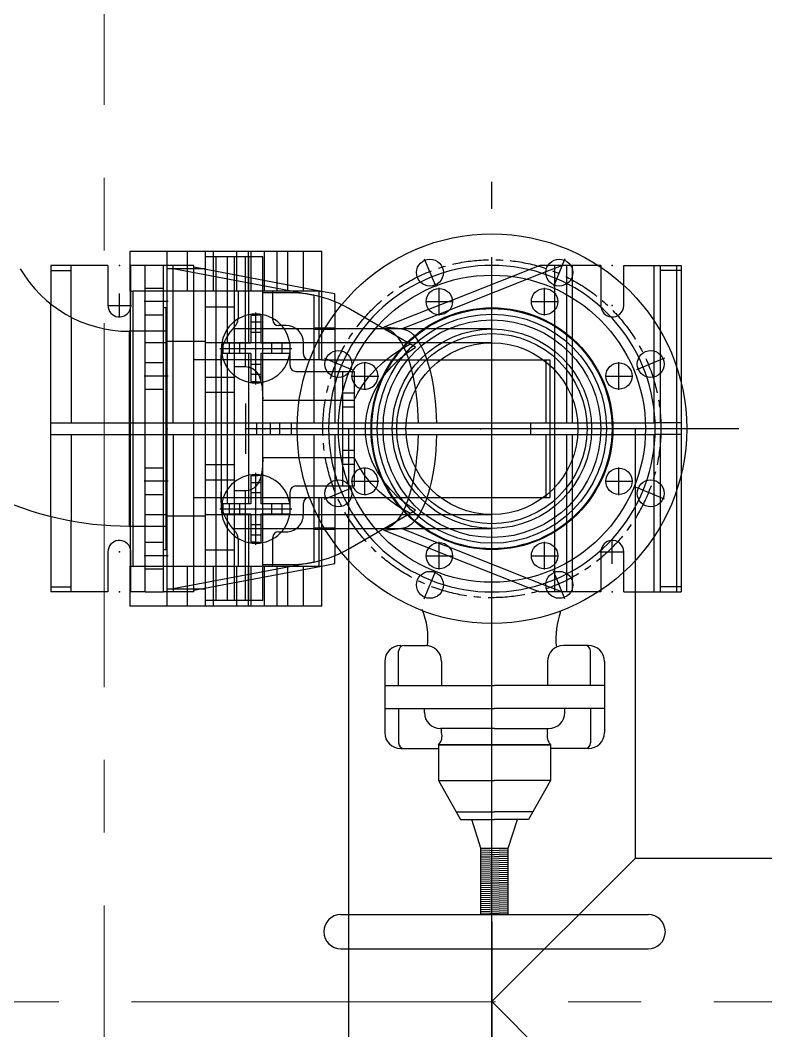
# Model space of a CAD drawing. Header units: millimetres. Extents: x 20530103 to 31271019, y 32092698 to 33532929.
# Drawn here: x 26698765 to 26699415, y 33060080 to 33060961 of the extents above; entities that cross this region are included whole.
import ezdxf

# ---------------------------------------------------------------- set-up
doc = ezdxf.new("R2010")
doc.units = ezdxf.units.MM
doc.linetypes.add('CENTER', pattern=[50.8, 31.75, -6.35, 6.35, -6.35])
doc.linetypes.add('осевая', pattern=[50.8, 31.75, -6.35, 6.35, -6.35])
for name, color, linetype in [('CL', 1, 'CENTER'), ('OUTLINE', 6, 'Continuous'), ('VIS', 7, 'Continuous')]:
    doc.layers.add(name, color=color, linetype=linetype)

msp = doc.modelspace()

# ---------------------------------------------------------------- linework, layer by layer
at = {"color": 1, "linetype": 'осевая', "lineweight": 15, "ltscale": 10}
for p, q in [((26698838.0709, 33061204.9766), (26698838.0709, 33058904.9766)), ((26697338.0709, 33060104.8563), (26700338.0709, 33060104.8563))]:
    msp.add_line(p, q, dxfattribs=at)
for p, q in [((26698860.9856, 33060759.9766), (26699027.9856, 33060759.9766)), ((26698860.9856, 33060724.9766), (26698860.9856, 33060759.9766)), ((26698892.9856, 33060449.9766), (26698892.9856, 33060759.9766)), ((26698910.9856, 33060724.9766), (26698910.9856, 33060759.9766)), ((26698926.4856, 33060449.9766), (26698926.4856, 33060759.9766)), ((26698933.4856, 33060724.9766), (26698933.4856, 33060759.9766)), ((26698953.9856, 33060724.9766), (26698953.9856, 33060759.9766)), ((26698963.9856, 33060724.9766), (26698963.9856, 33060759.9766)), ((26698966.4856, 33060724.9766), (26698966.4856, 33060759.9766)), ((26698977.9856, 33060724.9766), (26698977.9856, 33060759.9766)), ((26698989.2153, 33060724.9766), (26698989.2153, 33060759.9766)), ((26698998.5001, 33060724.9766), (26698998.5001, 33060759.9766)), ((26699011.9856, 33060724.9766), (26699011.9856, 33060759.9766)), ((26699027.9856, 33060724.9766), (26699027.9856, 33060759.9766)), ((26698976.4856, 33060754.9766), (26698926.4856, 33060754.9766)), ((26698936.0215, 33060454.9766), (26698936.0215, 33060754.9766)), ((26698945.6807, 33060679.4766), (26698945.6807, 33060754.9766)), ((26698951.4856, 33060754.9766), (26698951.4856, 33060454.9766)), ((26698961.4856, 33060659.2445), (26698961.4856, 33060754.9766)), ((26698964.4856, 33060724.9766), (26698964.4856, 33060754.9766)), ((26698976.4856, 33060724.9766), (26698976.4856, 33060754.9766)), ((26699176.4856, 33060455.3516), (26699176.4856, 33060754.6016)), ((26698841.4856, 33060747.4766), (26698791.4856, 33060747.4766)), ((26698791.4856, 33060747.4766), (26698791.4856, 33060713.8619)), ((26698791.4856, 33060743.0901), (26698809.4856, 33060743.0901)), ((26698809.4856, 33060702.2237), (26698809.4856, 33060747.4766)), ((26698841.4856, 33060747.4766), (26698841.4856, 33060712.4766)), ((26698873.9856, 33060747.4766), (26698861.4856, 33060747.4766)), ((26698861.4856, 33060712.4766), (26698861.4856, 33060747.4766)), ((26698889.9856, 33060747.4766), (26698873.9856, 33060747.4766)), ((26698873.9856, 33060462.4766), (26698873.9856, 33060747.4766)), ((26698889.9856, 33060462.4766), (26698889.9856, 33060747.4766)), ((26698916.4856, 33060747.4766), (26698889.9856, 33060747.4766)), ((26698892.9856, 33060744.8197), (26698926.4856, 33060744.8197)), ((26698898.4856, 33060609.9766), (26698898.4856, 33060747.4766)), ((26698898.4856, 33060744.7873), (26699021.4856, 33060721.5986)), ((26698916.4856, 33060462.4766), (26698916.4856, 33060747.4766)), ((26699027.7827, 33060724.8413), (26698916.4856, 33060745.8237)), ((26699208.9224, 33060743.7358), (26699141.9755, 33060717.2632)), ((26699218.3827, 33060747.4766), (26699208.9224, 33060743.7358)), ((26699271.4856, 33060747.4766), (26699218.3827, 33060747.4766)), ((26699220.1793, 33060740.6126), (26699237.5379, 33060747.4766)), ((26699231.4856, 33060462.4766), (26699231.4856, 33060747.4766)), ((26699241.7042, 33060731.6762), (26699241.7042, 33060747.4766)), ((26699246.7786, 33060728.9329), (26699246.7786, 33060747.4766)), ((26699271.4856, 33060747.4766), (26699271.4856, 33060712.4766)), ((26699291.4856, 33060712.4766), (26699291.4856, 33060747.4766)), ((26699291.4856, 33060747.4766), (26699341.4856, 33060747.4766)), ((26699318.0856, 33060620.9669), (26699318.0856, 33060747.4766)), ((26699323.4856, 33060609.9766), (26699323.4856, 33060747.4766)), ((26699341.4856, 33060743.0901), (26699323.4856, 33060743.0901)), ((26699337.8856, 33060462.4766), (26699337.8856, 33060747.4766)), ((26699341.4856, 33060747.4766), (26699341.4856, 33060462.4766)), ((26699139.623, 33060708.7585), (26699220.1793, 33060740.6126)), ((26698861.1885, 33060724.9766), (26698860.9856, 33060724.9766)), ((26698861.1885, 33060724.9766), (26698863.1343, 33060724.9766)), ((26698861.1885, 33060484.9766), (26698861.1885, 33060724.9766)), ((26699025.837, 33060724.9766), (26698863.1343, 33060724.9766)), ((26698863.1343, 33060724.9766), (26698863.1343, 33060484.9766)), ((26698889.9856, 33060727.3421), (26698873.9856, 33060727.3421)), ((26698955.1856, 33060724.9766), (26698955.1856, 33060701.4096)), ((26698964.4856, 33060704.3705), (26698964.4856, 33060724.9766)), ((26698976.4856, 33060704.3705), (26698976.4856, 33060724.9766)), ((26698985.1856, 33060723.4766), (26698976.4856, 33060723.4766)), ((26698985.1856, 33060701.1283), (26698985.1856, 33060724.9766)), ((26699001.1074, 33060723.4766), (26698985.1856, 33060723.4766)), ((26699025.837, 33060724.9766), (26699027.7827, 33060724.9766)), ((26699025.837, 33060664.9766), (26699025.837, 33060724.9766)), ((26699027.7827, 33060724.9766), (26699027.7827, 33060664.9766)), ((26699027.9856, 33060724.9766), (26699027.7827, 33060724.9766)), ((26699039.4856, 33060722.635), (26699027.7827, 33060724.8413)), ((26699130.5636, 33060703.7671), (26699130.5636, 33060727.9171)), ((26699222.4076, 33060703.7671), (26699222.4076, 33060727.9171)), ((26699241.7042, 33060609.9766), (26699241.7042, 33060731.6762)), ((26699246.7786, 33060609.9766), (26699246.7786, 33060728.9329)), ((26698851.4856, 33060701.9766), (26698851.4856, 33060722.9766)), ((26698893.9356, 33060715.8421), (26698873.0356, 33060715.8421)), ((26699021.4856, 33060609.9766), (26699021.4856, 33060721.5986)), ((26699039.4856, 33060715.819), (26699039.4856, 33060722.635)), ((26699039.4856, 33060715.819), (26699039.4856, 33060609.9766)), ((26699118.4886, 33060715.8421), (26699142.6386, 33060715.8421)), ((26699141.9755, 33060717.2632), (26699121.2661, 33060709.0742)), ((26699210.3326, 33060715.8421), (26699234.4826, 33060715.8421)), ((26698791.4856, 33060528.4702), (26698791.4856, 33060713.8619)), ((26698840.9856, 33060712.4766), (26698861.9856, 33060712.4766)), ((26698892.2785, 33060710.4766), (26698889.9856, 33060710.4766)), ((26698892.9856, 33060709.7695), (26698892.2785, 33060710.4766)), ((26698892.2785, 33060499.4766), (26698892.2785, 33060710.4766)), ((26698951.4856, 33060710.9766), (26698926.4856, 33060710.9766)), ((26698970.4856, 33060643.4766), (26698970.4856, 33060706.4766)), ((26699069.707, 33060699.3407), (26699051.1074, 33060710.0791)), ((26699121.2661, 33060709.0742), (26699082.1812, 33060693.619)), ((26699128.7988, 33060704.4784), (26699139.623, 33060708.7585)), ((26698809.4856, 33060702.2237), (26698809.4856, 33060609.9766)), ((26698873.9856, 33060704.3421), (26698889.9856, 33060704.3421)), ((26698964.4856, 33060679.4766), (26698964.4856, 33060704.3705)), ((26698965.9856, 33060703.7132), (26698965.9856, 33060679.4766)), ((26698974.9856, 33060697.8237), (26698965.9856, 33060697.8237)), ((26698974.9856, 33060704.3539), (26698974.9856, 33060679.4766)), ((26698976.4856, 33060505.5827), (26698976.4856, 33060704.3705)), ((26698976.4856, 33060509.2766), (26698976.4856, 33060700.6766)), ((26698985.1856, 33060699.9766), (26698985.1856, 33060701.1283)), ((26699109.7505, 33060676.2215), (26699069.707, 33060699.3407)), ((26699097.4958, 33060692.1003), (26699128.7988, 33060704.4784)), ((26698861.1885, 33060689.9766), (26698859.9273, 33060689.9766)), ((26698859.9273, 33060689.9766), (26698859.9273, 33060519.9766)), ((26698892.9856, 33060689.9766), (26698861.1885, 33060689.9766)), ((26699082.1812, 33060691.9766), (26698951.4856, 33060691.9766)), ((26698974.9856, 33060688.873), (26698965.9856, 33060688.873)), ((26698992.8463, 33060694.9766), (26698990.1856, 33060694.9766)), ((26698996.9856, 33060694.9766), (26698992.8463, 33060694.9766)), ((26699021.4856, 33060693.0585), (26699039.4856, 33060693.0585)), ((26699021.4856, 33060691.8328), (26699039.4856, 33060691.4355)), ((26699097.4958, 33060692.1003), (26699082.1812, 33060693.619)), ((26699082.1812, 33060691.9766), (26699082.1812, 33060693.619)), ((26699176.4856, 33060691.9766), (26699082.4619, 33060691.9766)), ((26699097.4958, 33060691.9766), (26699097.4958, 33060692.1003)), ((26698892.9856, 33060679.9766), (26698873.9856, 33060679.9766)), ((26698926.4856, 33060680.9766), (26698892.9856, 33060680.9766)), ((26699176.4856, 33060679.9766), (26698926.4856, 33060679.9766)), ((26698941.6708, 33060679.4766), (26698941.6708, 33060670.4766)), ((26698965.9856, 33060679.4766), (26698941.6708, 33060679.4766)), ((26698947.6386, 33060670.4766), (26698947.6386, 33060679.4766)), ((26698956.5893, 33060670.4766), (26698956.5893, 33060679.4766)), ((26699000.1462, 33060679.4766), (26698974.9856, 33060679.4766)), ((26698984.382, 33060670.4766), (26698984.382, 33060679.4766)), ((26698993.3327, 33060670.4766), (26698993.3327, 33060679.4766)), ((26699000.4736, 33060679.4766), (26699000.1462, 33060679.4766)), ((26699000.4736, 33060675.8278), (26699000.4736, 33060679.4766)), ((26699011.9856, 33060669.9766), (26699011.9856, 33060679.9766)), ((26698938.9856, 33060674.9766), (26699001.9856, 33060674.9766)), ((26698940.4856, 33060534.9766), (26698940.4856, 33060674.9766)), ((26698965.9856, 33060670.4766), (26698941.6708, 33060670.4766)), ((26698945.6807, 33060539.4766), (26698945.6807, 33060670.4766)), ((26698964.4856, 33060539.4766), (26698964.4856, 33060670.4766)), ((26698965.9856, 33060670.4766), (26698965.9856, 33060646.24)), ((26698974.9856, 33060670.4766), (26698974.9856, 33060645.5993)), ((26699000.4736, 33060670.4766), (26698974.9856, 33060670.4766)), ((26699000.4736, 33060670.4766), (26699000.4736, 33060675.8278)), ((26699000.4856, 33060659.9766), (26699000.4856, 33060674.9766)), ((26698889.9856, 33060662.3986), (26698873.9856, 33060662.3986)), ((26699016.9856, 33060664.9766), (26698916.4856, 33060664.9766)), ((26699027.7827, 33060664.9766), (26699016.9856, 33060664.9766)), ((26699027.7827, 33060664.9766), (26699227.118, 33060664.9766)), ((26699065.6201, 33060638.8236), (26699065.6201, 33060662.9736)), ((26699223.4783, 33060664.9766), (26699223.4783, 33060609.9766)), ((26699227.118, 33060664.9766), (26699227.118, 33060544.9766)), ((26699287.3512, 33060638.8236), (26699287.3512, 33060662.9736)), ((26698940.1856, 33060658.9766), (26698940.1856, 33060550.9766)), ((26698951.4856, 33060659.2445), (26698961.4856, 33060659.2445)), ((26698974.9856, 33060661.0802), (26698965.9856, 33060661.0802)), ((26699005.4856, 33060654.9766), (26699056.4856, 33060654.9766)), ((26699046.4856, 33060554.9766), (26699046.4856, 33060654.9766)), ((26699056.4856, 33060554.9766), (26699056.4856, 33060654.9766)), ((26698893.9356, 33060650.8986), (26698873.0356, 33060650.8986)), ((26698926.4856, 33060649.9766), (26698951.4856, 33060649.9766)), ((26698974.9856, 33060652.1295), (26698965.9856, 33060652.1295)), ((26699053.5451, 33060650.8986), (26699077.6951, 33060650.8986)), ((26699080.4862, 33060648.7397), (26699082.7682, 33060651.8645)), ((26699275.2762, 33060650.8986), (26699299.4262, 33060650.8986)), ((26698873.9856, 33060639.3986), (26698889.9856, 33060639.3986)), ((26698951.4856, 33060636.4766), (26698926.4856, 33060636.4766)), ((26699056.4856, 33060635.9766), (26699046.4856, 33060635.9766)), ((26698961.4856, 33060626.9766), (26698961.4856, 33060582.9766)), ((26698976.4856, 33060629.9766), (26699056.4027, 33060629.9766)), ((26699045.9856, 33060629.9766), (26699056.9856, 33060629.9766)), ((26699046.4856, 33060623.9766), (26699056.4856, 33060623.9766)), ((26699318.0856, 33060609.9766), (26699318.0856, 33060620.9669)), ((26698791.4856, 33060609.9766), (26699318.8979, 33060609.9766)), ((26698971.4856, 33060599.9766), (26698971.4856, 33060609.9766)), ((26698983.2534, 33060599.9766), (26698983.2534, 33060609.9766)), ((26698991.3567, 33060599.9766), (26698991.3567, 33060609.9766)), ((26699001.4856, 33060599.9766), (26699001.4856, 33060609.9766)), ((26699210.2071, 33060609.9766), (26699210.2071, 33060599.9766)), ((26699341.4856, 33060609.9766), (26699318.8979, 33060609.9766)), ((26698791.4856, 33060599.9766), (26699318.8979, 33060599.9766)), ((26698809.4856, 33060599.9766), (26698809.4856, 33060524.5576)), ((26698898.4856, 33060599.9766), (26698898.4856, 33060462.4766)), ((26699021.4856, 33060488.3546), (26699021.4856, 33060599.9766)), ((26699039.4856, 33060599.9766), (26699039.4856, 33060494.1342)), ((26699223.4783, 33060599.9766), (26699223.4783, 33060544.9766)), ((26699241.7042, 33060478.277), (26699241.7042, 33060599.9766)), ((26699246.7786, 33060481.0204), (26699246.7786, 33060599.9766)), ((26699318.0856, 33060588.9863), (26699318.0856, 33060599.9766)), ((26699341.4856, 33060599.9766), (26699318.8979, 33060599.9766)), ((26699323.4856, 33060462.4766), (26699323.4856, 33060599.9766)), ((26699056.4856, 33060585.9766), (26699046.4856, 33060585.9766)), ((26699318.0856, 33060462.4766), (26699318.0856, 33060588.9863)), ((26698951.4856, 33060573.4766), (26698926.4856, 33060573.4766)), ((26698976.4856, 33060579.9766), (26699056.4027, 33060579.9766)), ((26699045.9856, 33060579.9766), (26699056.9856, 33060579.9766)), ((26699046.4856, 33060573.9766), (26699056.4856, 33060573.9766)), ((26698889.9856, 33060570.5546), (26698873.9856, 33060570.5546)), ((26698970.4856, 33060503.4766), (26698970.4856, 33060566.4766)), ((26699065.6201, 33060546.9796), (26699065.6201, 33060571.1296)), ((26699287.3512, 33060546.9796), (26699287.3512, 33060571.1296)), ((26698893.9356, 33060559.0546), (26698873.0356, 33060559.0546)), ((26698951.4856, 33060559.9766), (26698926.4856, 33060559.9766)), ((26698965.9856, 33060563.7132), (26698965.9856, 33060539.4766)), ((26698974.9856, 33060557.8237), (26698965.9856, 33060557.8237)), ((26698974.9856, 33060564.3539), (26698974.9856, 33060539.4766)), ((26699053.5451, 33060559.0546), (26699077.6951, 33060559.0546)), ((26699275.2762, 33060559.0546), (26699299.4262, 33060559.0546)), ((26698873.9856, 33060547.5546), (26698889.9856, 33060547.5546)), ((26698961.4856, 33060550.7087), (26698951.4856, 33060550.7087)), ((26698961.4856, 33060454.9766), (26698961.4856, 33060550.7087)), ((26698974.9856, 33060548.873), (26698965.9856, 33060548.873)), ((26699000.4856, 33060534.9766), (26699000.4856, 33060549.9766)), ((26699005.4856, 33060554.9766), (26699056.4856, 33060554.9766)), ((26698916.4856, 33060544.9766), (26699016.9856, 33060544.9766)), ((26698941.6708, 33060539.4766), (26698941.6708, 33060530.4766)), ((26698965.9856, 33060539.4766), (26698941.6708, 33060539.4766)), ((26698947.6386, 33060530.4766), (26698947.6386, 33060539.4766)), ((26698956.5893, 33060530.4766), (26698956.5893, 33060539.4766)), ((26699000.4736, 33060539.4766), (26698974.9856, 33060539.4766)), ((26698984.382, 33060530.4766), (26698984.382, 33060539.4766)), ((26698993.3327, 33060530.4766), (26698993.3327, 33060539.4766)), ((26699000.4736, 33060534.1254), (26699000.4736, 33060539.4766)), ((26699011.9856, 33060529.9766), (26699011.9856, 33060539.9766)), ((26699016.9856, 33060544.9766), (26699027.7827, 33060544.9766)), ((26699025.837, 33060484.9766), (26699025.837, 33060544.9766)), ((26699027.7827, 33060544.9766), (26699227.118, 33060544.9766)), ((26699027.7827, 33060544.9766), (26699027.7827, 33060484.9766)), ((26698873.9856, 33060529.9766), (26698892.9856, 33060529.9766)), ((26698926.4856, 33060529.9766), (26699176.4856, 33060529.9766)), ((26698938.9856, 33060534.9766), (26699001.9856, 33060534.9766)), ((26698965.9856, 33060530.4766), (26698941.6708, 33060530.4766)), ((26698945.6807, 33060454.9766), (26698945.6807, 33060530.4766)), ((26698964.4856, 33060505.5827), (26698964.4856, 33060530.4766)), ((26698965.9856, 33060530.4766), (26698965.9856, 33060506.24)), ((26699000.1462, 33060530.4766), (26698974.9856, 33060530.4766)), ((26698974.9856, 33060530.4766), (26698974.9856, 33060505.5993)), ((26699000.4736, 33060530.4766), (26699000.1462, 33060530.4766)), ((26699000.4736, 33060530.4766), (26699000.4736, 33060534.1254)), ((26699069.707, 33060510.6125), (26699109.7505, 33060533.7317)), ((26698791.4856, 33060528.4702), (26698791.4856, 33060462.4766)), ((26698809.4856, 33060462.4766), (26698809.4856, 33060524.5576)), ((26698892.9856, 33060528.9766), (26698926.4856, 33060528.9766)), ((26698974.9856, 33060521.0802), (26698965.9856, 33060521.0802)), ((26698859.9273, 33060519.9766), (26698861.1885, 33060519.9766)), ((26698861.1885, 33060519.9766), (26698892.9856, 33060519.9766)), ((26698951.4856, 33060517.9766), (26699082.1812, 33060517.9766)), ((26698974.9856, 33060512.1295), (26698965.9856, 33060512.1295)), ((26698990.1856, 33060514.9766), (26698992.8463, 33060514.9766)), ((26698992.8463, 33060514.9766), (26698996.9856, 33060514.9766)), ((26699039.4856, 33060518.5177), (26699021.4856, 33060518.1204)), ((26699039.4856, 33060516.8947), (26699021.4856, 33060516.8947)), ((26699082.1812, 33060516.3342), (26699082.1812, 33060517.9766)), ((26699082.1812, 33060516.3342), (26699097.4958, 33060517.8529)), ((26699082.1812, 33060516.3342), (26699121.2661, 33060500.879)), ((26699082.4619, 33060517.9766), (26699097.4958, 33060517.9766)), ((26699097.4958, 33060517.8529), (26699097.4958, 33060517.9766)), ((26699128.7988, 33060505.4748), (26699097.4958, 33060517.8529)), ((26699097.5406, 33060517.9766), (26699176.4856, 33060517.9766)), ((26698889.9856, 33060505.6111), (26698873.9856, 33060505.6111)), ((26698955.1856, 33060508.5436), (26698955.1856, 33060484.9766)), ((26698964.4856, 33060484.9766), (26698964.4856, 33060505.5827)), ((26698976.4856, 33060484.9766), (26698976.4856, 33060505.5827)), ((26698985.1856, 33060508.8249), (26698985.1856, 33060509.9766)), ((26698985.1856, 33060484.9766), (26698985.1856, 33060508.8249)), ((26699051.1074, 33060499.8741), (26699069.707, 33060510.6125)), ((26699139.623, 33060501.1947), (26699128.7988, 33060505.4748)), ((26699130.5636, 33060482.0361), (26699130.5636, 33060506.1861)), ((26699222.4076, 33060482.0361), (26699222.4076, 33060506.1861)), ((26699281.4856, 33060486.9766), (26699281.4856, 33060507.9766)), ((26698841.4856, 33060497.4766), (26698841.4856, 33060462.4766)), ((26698861.4856, 33060462.4766), (26698861.4856, 33060497.4766)), ((26698893.9356, 33060494.1111), (26698873.0356, 33060494.1111)), ((26698889.9856, 33060499.4766), (26698892.2785, 33060499.4766)), ((26698892.2785, 33060499.4766), (26698892.9856, 33060500.1837)), ((26698951.4856, 33060498.9766), (26698926.4856, 33060498.9766)), ((26699039.4856, 33060487.3182), (26699039.4856, 33060494.1342)), ((26699118.4886, 33060494.1111), (26699142.6386, 33060494.1111)), ((26699121.2661, 33060500.879), (26699141.9755, 33060492.69)), ((26699220.1793, 33060469.3406), (26699139.623, 33060501.1947)), ((26699210.3326, 33060494.1111), (26699234.4826, 33060494.1111)), ((26699270.9856, 33060497.4766), (26699291.9856, 33060497.4766)), ((26699271.4856, 33060497.4766), (26699271.4856, 33060462.4766)), ((26699291.4856, 33060462.4766), (26699291.4856, 33060497.4766)), ((26699021.4856, 33060488.3546), (26698898.4856, 33060465.1659)), ((26698916.4856, 33060464.1295), (26699027.7827, 33060485.1119)), ((26698976.4856, 33060486.4766), (26698985.1856, 33060486.4766)), ((26698985.1856, 33060486.4766), (26699001.1074, 33060486.4766)), ((26699027.7827, 33060485.1119), (26699039.4856, 33060487.3182)), ((26699141.9755, 33060492.69), (26699208.9224, 33060466.2174)), ((26698860.9856, 33060484.9766), (26698861.1885, 33060484.9766)), ((26698860.9856, 33060449.9766), (26698860.9856, 33060484.9766)), ((26698861.1885, 33060484.9766), (26698863.1343, 33060484.9766)), ((26698863.1343, 33060484.9766), (26699025.837, 33060484.9766)), ((26698873.9856, 33060482.6111), (26698889.9856, 33060482.6111)), ((26698910.9856, 33060449.9766), (26698910.9856, 33060484.9766)), ((26698933.4856, 33060449.9766), (26698933.4856, 33060484.9766)), ((26698953.9856, 33060449.9766), (26698953.9856, 33060484.9766)), ((26698963.9856, 33060449.9766), (26698963.9856, 33060484.9766)), ((26698964.4856, 33060454.9766), (26698964.4856, 33060484.9766)), ((26698966.4856, 33060449.9766), (26698966.4856, 33060484.9766)), ((26698976.4856, 33060454.9766), (26698976.4856, 33060484.9766)), ((26698977.9856, 33060449.9766), (26698977.9856, 33060484.9766)), ((26698989.2153, 33060449.9766), (26698989.2153, 33060484.9766)), ((26698998.5001, 33060449.9766), (26698998.5001, 33060484.9766)), ((26699011.9856, 33060449.9766), (26699011.9856, 33060484.9766)), ((26699025.837, 33060484.9766), (26699027.7827, 33060484.9766)), ((26699027.7827, 33060484.9766), (26699027.9856, 33060484.9766)), ((26699027.9856, 33060449.9766), (26699027.9856, 33060484.9766)), ((26699241.7042, 33060462.4766), (26699241.7042, 33060478.277)), ((26699246.7786, 33060462.4766), (26699246.7786, 33060481.0204)), ((26699237.5379, 33060462.4766), (26699220.1793, 33060469.3406)), ((26698791.4856, 33060466.8631), (26698809.4856, 33060466.8631)), ((26698841.4856, 33060462.4766), (26698791.4856, 33060462.4766)), ((26698873.9856, 33060462.4766), (26698861.4856, 33060462.4766)), ((26698873.9856, 33060462.4766), (26698889.9856, 33060462.4766)), ((26698916.4856, 33060462.4766), (26698889.9856, 33060462.4766)), ((26698892.9856, 33060465.1335), (26698926.4856, 33060465.1335)), ((26699208.9224, 33060466.2174), (26699218.3827, 33060462.4766)), ((26699271.4856, 33060462.4766), (26699218.3827, 33060462.4766)), ((26699291.4856, 33060462.4766), (26699341.4856, 33060462.4766)), ((26699341.4856, 33060466.8631), (26699323.4856, 33060466.8631)), ((26699027.9856, 33060449.9766), (26698860.9856, 33060449.9766)), ((26698976.4856, 33060454.9766), (26698926.4856, 33060454.9766))]:
    msp.add_line(p, q)
at = {"lineweight": 30}
for p, q in [((26699051.4856, 33060604.9766), (26699051.4856, 33059604.9766)), ((26699301.4856, 33060604.9766), (26699301.4856, 33060229.9766)), ((26699301.4856, 33060229.9766), (26699176.4856, 33060104.9766)), ((26700271.8898, 33060229.9766), (26699301.4856, 33060229.9766)), ((26699176.4856, 33060104.9766), (26699301.4856, 33059979.9766))]:
    msp.add_line(p, q, dxfattribs=at)
at = {"lineweight": 20}
msp.add_line((26699176.4856, 33060604.9766), (26699176.4856, 33059604.9766), dxfattribs=at)
at = {"color": 7}
for p, q in [((26699100.0694, 33060415.744), (26699118.6145, 33060415.744)), ((26699257.5183, 33060415.744), (26699238.9732, 33060415.744)), ((26699260.6333, 33060415.744), (26699257.9603, 33060415.744)), ((26699095.0694, 33060380.7858), (26699095.0694, 33060410.744)), ((26699262.5183, 33060380.7858), (26699262.5183, 33060410.744)), ((26699082.9543, 33060401.744), (26699082.9543, 33060339.8095)), ((26699132.6145, 33060401.744), (26699132.6145, 33060380.7858)), ((26699224.9732, 33060401.744), (26699224.9732, 33060380.7858)), ((26699274.6333, 33060401.744), (26699274.6333, 33060339.8095)), ((26699082.9543, 33060380.7858), (26699178.7938, 33060380.7858)), ((26699274.6333, 33060380.7858), (26699178.7938, 33060380.7858)), ((26699082.9543, 33060360.7677), (26699178.7938, 33060360.7677)), ((26699095.0694, 33060360.7677), (26699095.0694, 33060330.8095)), ((26699117.5568, 33060357.2627), (26699117.5568, 33060360.7677)), ((26699274.6333, 33060360.7677), (26699178.7938, 33060360.7677)), ((26699240.0309, 33060357.2627), (26699240.0309, 33060360.7677)), ((26699262.5183, 33060360.7677), (26699262.5183, 33060330.8095)), ((26699139.2354, 33060343.2627), (26699131.5568, 33060343.2627)), ((26699132.6145, 33060339.8095), (26699132.6145, 33060343.2627)), ((26699178.7938, 33060343.2627), (26699139.2354, 33060343.2627)), ((26699178.7938, 33060343.2627), (26699218.3523, 33060343.2627)), ((26699218.3523, 33060343.2627), (26699226.0309, 33060343.2627)), ((26699224.9732, 33060339.8095), (26699224.9732, 33060343.2627)), ((26699129.8514, 33060329.2017), (26699178.7938, 33060329.2017)), ((26699178.7938, 33060329.2017), (26699129.8514, 33060329.2017)), ((26699129.8514, 33060329.2017), (26699129.8514, 33060297.8599)), ((26699227.7363, 33060329.2017), (26699178.7938, 33060329.2017)), ((26699178.7938, 33060329.2017), (26699227.7363, 33060329.2017)), ((26699227.7363, 33060329.2017), (26699227.7363, 33060297.8599)), ((26699096.9543, 33060325.8095), (26699129.8514, 33060325.8095)), ((26699260.6333, 33060325.8095), (26699227.7363, 33060325.8095)), ((26699129.8514, 33060297.8599), (26699149.0825, 33060263.9388)), ((26699129.8514, 33060297.8599), (26699178.7938, 33060297.8599)), ((26699227.7363, 33060297.8599), (26699178.7938, 33060297.8599)), ((26699227.7363, 33060297.8599), (26699208.5052, 33060263.9388)), ((26699145.2685, 33060270.6661), (26699178.7938, 33060270.6661)), ((26699212.3191, 33060270.6661), (26699178.7938, 33060270.6661)), ((26699149.0825, 33060263.9388), (26699178.7938, 33060263.9388)), ((26699166.7938, 33060238.9589), (26699158.8542, 33060263.9388)), ((26699208.5052, 33060263.9388), (26699178.7938, 33060263.9388)), ((26699190.7938, 33060238.9766), (26699198.7335, 33060263.9388)), ((26699166.7938, 33060180.9766), (26699166.7938, 33060238.9766)), ((26699166.7938, 33060238.9766), (26699190.7938, 33060238.9766)), ((26699190.7938, 33060238.0972), (26699166.7938, 33060238.9589)), ((26699190.7938, 33060180.9766), (26699190.7938, 33060238.9766)), ((26699190.7938, 33060236.3736), (26699166.7938, 33060237.2354)), ((26699190.7938, 33060234.6501), (26699166.7938, 33060235.5119)), ((26699190.7938, 33060232.9266), (26699166.7938, 33060233.7883)), ((26699190.7938, 33060231.2031), (26699166.7938, 33060232.0648)), ((26699190.7938, 33060229.4795), (26699166.7938, 33060230.3413)), ((26699190.7938, 33060227.756), (26699166.7938, 33060228.6178)), ((26699190.8557, 33060226.0325), (26699166.8557, 33060226.8942)), ((26699190.8557, 33060224.3089), (26699166.8557, 33060225.1707)), ((26699190.8557, 33060222.5854), (26699166.8557, 33060223.4472)), ((26699190.8557, 33060220.8619), (26699166.8557, 33060221.7236)), ((26699190.8248, 33060215.6913), (26699166.8248, 33060216.5531)), ((26699190.8248, 33060213.9678), (26699166.8248, 33060214.8295)), ((26699190.8248, 33060212.2442), (26699166.8248, 33060213.106)), ((26699190.8557, 33060219.1384), (26699166.8557, 33060220.0001)), ((26699190.8557, 33060217.4148), (26699166.8557, 33060218.2766)), ((26699190.8248, 33060210.5207), (26699166.8248, 33060211.3825)), ((26699190.8248, 33060208.7972), (26699166.8248, 33060209.6589)), ((26699190.8248, 33060207.0737), (26699166.8248, 33060207.9354)), ((26699190.8248, 33060205.3501), (26699166.8248, 33060206.2119)), ((26699190.8248, 33060203.6266), (26699166.8248, 33060204.4884)), ((26699190.7938, 33060196.7325), (26699166.7938, 33060197.5942)), ((26699190.7938, 33060195.009), (26699166.7938, 33060195.8707)), ((26699190.7938, 33060193.2854), (26699166.7938, 33060194.1472)), ((26699190.8248, 33060201.9031), (26699166.8248, 33060202.7648)), ((26699190.8248, 33060200.1795), (26699166.8248, 33060201.0413)), ((26699190.8248, 33060198.456), (26699166.8248, 33060199.3178)), ((26699190.7938, 33060191.5619), (26699166.7938, 33060192.4237)), ((26699190.7938, 33060189.8384), (26699166.7938, 33060190.7001)), ((26699190.7938, 33060188.0719), (26699166.7938, 33060188.9337)), ((26699190.7938, 33060186.3484), (26699166.7938, 33060187.2101)), ((26699190.7938, 33060184.6248), (26699166.7938, 33060185.4866)), ((26699044.7938, 33060180.9766), (26699312.7938, 33060180.9766)), ((26699190.7938, 33060182.9013), (26699166.7938, 33060183.7631)), ((26699190.7938, 33060181.3523), (26699166.7938, 33060182.2141)), ((26699044.7938, 33060150.9766), (26699312.7938, 33060150.9766))]:
    msp.add_line(p, q, dxfattribs=at)
for points in [[(26698974.9856, 33060704.3539), (26698974.4393, 33060704.2601), (26698973.8173, 33060704.1716), (26698973.1242, 33060704.0891), (26698972.3654, 33060704.0133), (26698971.5467, 33060703.9447), (26698970.6742, 33060703.8839), (26698969.7545, 33060703.8314), (26698968.7948, 33060703.7874), (26698967.8023, 33060703.7524), (26698966.7846, 33060703.7266), (26698965.9856, 33060703.7132)], [(26699112.3388, 33060609.9766), (26699112.1465, 33060615.9923), (26699111.4507, 33060626.5343), (26699110.2905, 33060636.9011), (26699109.2545, 33060643.6433), (26699108.0694, 33060649.8925), (26699106.6918, 33060655.9166), (26699105.1358, 33060661.6225), (26699103.3961, 33060667.0006), (26699101.5619, 33060671.7968), (26699099.5853, 33060676.1647), (26699097.4468, 33060680.1189), (26699095.1862, 33060683.5578), (26699092.889, 33060686.3706), (26699090.5046, 33060688.6382), (26699088.0128, 33060690.3563), (26699085.4628, 33060691.4675), (26699082.1812, 33060691.9766)], [(26699097.4958, 33060691.9766), (26699100.1146, 33060691.6676), (26699102.7334, 33060690.7301), (26699105.3711, 33060689.1236), (26699107.9711, 33060686.8468), (26699110.4088, 33060684.0302), (26699112.773, 33060680.5942), (26699115.078, 33060676.4774), (26699117.2658, 33060671.7395), (26699119.1694, 33060666.8113), (26699120.9355, 33060661.3885), (26699122.5708, 33060655.403), (26699124.0296, 33060648.9666), (26699125.2106, 33060642.6252), (26699126.2117, 33060635.9681), (26699127.032, 33060628.9295), (26699127.6436, 33060621.6531), (26699128.1573, 33060609.9766)], [(26699056.4027, 33060629.9766), (26699059.5346, 33060636.3052), (26699063.2065, 33060642.3387), (26699068.5701, 33060649.6042), (26699074.5717, 33060656.3555), (26699081.3257, 33060662.7685), (26699088.5781, 33060668.6136), (26699096.6237, 33060674.0972), (26699105.0848, 33060678.9153)], [(26699082.7682, 33060651.8645), (26699082.8221, 33060651.9322), (26699088.8411, 33060659.0549), (26699095.4927, 33060665.5627), (26699102.3934, 33060671.1971), (26699109.7505, 33060676.2215)], [(26698961.4856, 33060659.2445), (26698965.0459, 33060658.703), (26698968.1415, 33060657.2331), (26698969.9717, 33060655.7715), (26698971.4951, 33060654.0655), (26698973.3354, 33060651.0444), (26698974.6265, 33060647.7362), (26698975.9756, 33060641.2116), (26698976.4456, 33060634.3134), (26698976.4856, 33060631.0534)], [(26698965.9856, 33060646.24), (26698967.0176, 33060646.2215), (26698968.0303, 33060646.1937), (26698969.016, 33060646.1566), (26698969.9672, 33060646.1107), (26698970.8767, 33060646.0562), (26698971.7376, 33060645.9936), (26698972.5433, 33060645.9233), (26698973.2876, 33060645.8459), (26698973.965, 33060645.762), (26698974.5702, 33060645.6723), (26698974.9856, 33060645.5993)], [(26699080.3206, 33060561.4514), (26699076.5382, 33060567.3975), (26699072.1218, 33060576.1084), (26699069.2774, 33060583.7545), (26699067.2674, 33060591.6845), (26699066.1704, 33060599.7628), (26699066.0966, 33060609.0267), (26699067.2499, 33060618.2196), (26699069.6258, 33060627.2777), (26699073.1095, 33060636.0125), (26699077.5558, 33060644.2665), (26699080.4862, 33060648.7397)], [(26699082.1812, 33060517.9766), (26699084.716, 33060518.2798), (26699087.2507, 33060519.1978), (26699089.8039, 33060520.7666), (26699092.3203, 33060522.9837), (26699094.6787, 33060525.7176), (26699096.9664, 33060529.0435), (26699099.1973, 33060533.0155), (26699101.3175, 33060537.5749), (26699103.199, 33060542.3979), (26699104.9476, 33060547.7031), (26699106.5702, 33060553.5537), (26699108.0237, 33060559.8423), (26699109.2259, 33060566.1433), (26699110.2508, 33060572.7626), (26699111.098, 33060579.764), (26699111.7401, 33060587.0071), (26699112.123, 33060593.4398), (26699112.3388, 33060599.9766)], [(26699128.1573, 33060599.9766), (26699127.9125, 33060592.8863), (26699127.4714, 33060585.9516), (26699126.8256, 33060579.0516), (26699125.978, 33060572.2867), (26699124.9228, 33060565.6614), (26699123.7201, 33060559.5124), (26699122.3288, 33060553.5933), (26699120.7634, 33060547.9936), (26699119.0194, 33060542.7221), (26699117.1701, 33060537.9874), (26699115.1817, 33060533.6809), (26699113.0354, 33060529.7873), (26699110.771, 33060526.4022), (26699108.4408, 33060523.5956), (26699106.0246, 33060521.335), (26699103.5034, 33060519.6218), (26699100.9256, 33060518.5078), (26699097.4958, 33060517.9766)], [(26698976.4856, 33060578.8998), (26698976.3339, 33060572.6346), (26698975.6692, 33060566.5735), (26698974.177, 33060560.8934), (26698972.0433, 33060556.6522), (26698970.5397, 33060554.7559), (26698968.6979, 33060553.1085), (26698965.5484, 33060551.4188), (26698962.3781, 33060550.7421), (26698961.4856, 33060550.7087)], [(26699105.0848, 33060531.0379), (26699093.8845, 33060537.6167), (26699085.8382, 33060543.4372), (26699078.3122, 33060549.9151), (26699071.1689, 33060557.2795), (26699064.7913, 33060565.3121), (26699060.2425, 33060572.3923), (26699056.4027, 33060579.9766)], [(26698974.9856, 33060564.3539), (26698974.4393, 33060564.2601), (26698973.8173, 33060564.1716), (26698973.1242, 33060564.0891), (26698972.3654, 33060564.0133), (26698971.5467, 33060563.9447), (26698970.6742, 33060563.8839), (26698969.7545, 33060563.8314), (26698968.7948, 33060563.7874), (26698967.8023, 33060563.7524), (26698966.7846, 33060563.7266), (26698965.9856, 33060563.7132)], [(26699109.7505, 33060533.7317), (26699102.0163, 33060539.0409), (26699094.777, 33060545.0368), (26699088.1366, 33060551.6602), (26699081.929, 33060559.2122), (26699080.3206, 33060561.4514)], [(26698965.9856, 33060506.24), (26698967.0176, 33060506.2215), (26698968.0303, 33060506.1937), (26698969.016, 33060506.1566), (26698969.9672, 33060506.1107), (26698970.8767, 33060506.0562), (26698971.7376, 33060505.9936), (26698972.5433, 33060505.9233), (26698973.2876, 33060505.8459), (26698973.965, 33060505.762), (26698974.5702, 33060505.6723), (26698974.9856, 33060505.5993)]]:
    msp.add_lwpolyline(points)
at = {"ltscale": 10}
msp.add_circle((26698838.0709, 33060104.9766), 1200, dxfattribs=at)
at = {"lineweight": 30}
msp.add_circle((26698838.0709, 33060104.9766), 1100, dxfattribs=at)
for centre, radius in [((26699130.5636, 33060715.8421), 11.5), ((26699222.4076, 33060715.8421), 11.5), ((26699176.4856, 33060604.9766), 105.5), ((26699176.4856, 33060604.9766), 104.7929), ((26699176.4856, 33060604.9766), 95), ((26699176.4856, 33060604.9766), 87), ((26699176.4856, 33060604.9766), 83), ((26699176.4856, 33060604.9766), 75), ((26699287.3512, 33060650.8986), 11.5), ((26699287.3512, 33060559.0546), 11.5), ((26699130.5636, 33060494.1111), 11.5), ((26699222.4076, 33060494.1111), 11.5)]:
    msp.add_circle(centre, radius)
for centre, radius, start, end in [((26698859.9273, 33060799.9766), 110, 210.2502893, 270), ((26699176.4856, 33060604.9766), 142.5, 200.5409775, 159.4590225), ((26699001.1074, 33060623.4766), 100, 74.5288517, 90), ((26699001.1074, 33060623.4766), 100, 60, 74.5288517), ((26698851.4856, 33060712.4766), 10, 180, 345.9989218), ((26698851.4856, 33060712.4766), 10, 345.9989218, 0), ((26699281.4856, 33060712.4766), 10, 180, 187.8820878), ((26699281.4856, 33060712.4766), 10, 187.8820878, 263.465986), ((26699281.4856, 33060712.4766), 10, 263.465986, 0), ((26698970.4856, 33060674.9766), 30, 0, 180), ((26698945.1856, 33060701.4096), 10, 314.7899371, 356.3310345), ((26698945.1856, 33060701.4096), 10, 356.3310345, 0), ((26698990.1856, 33060699.9766), 5, 180, 270), ((26698981.8201, 33060664.5055), 42, 134.7899397, 169.7867879), ((26698996.9856, 33060679.9766), 15, 0.0000009, 90), ((26698981.8201, 33060664.5055), 42, 169.7867879, 187.5643651), ((26698970.4856, 33060674.9766), 30, 180, 0), ((26699016.9856, 33060669.9766), 5, 180, 270), ((26699065.6201, 33060650.8986), 11.5, 217.4107613, 159.2305991), ((26699005.4856, 33060659.9766), 5, 179.9999991, 270), ((26699176.4856, 33060604.9766), 142.5, 159.4590225, 200.5409775), ((26699065.6201, 33060650.8986), 11.5, 159.2305991, 217.4107613), ((26698970.4856, 33060534.9766), 30, 0, 180), ((26699065.6201, 33060559.0546), 11.5, 142.5892387, 200.7694009), ((26699065.6201, 33060559.0546), 11.5, 200.7694009, 142.5892387), ((26698859.9273, 33060799.9766), 280, 244.0820728, 270), ((26698981.8201, 33060545.4477), 42, 172.4356349, 190.2132121), ((26699005.4856, 33060549.9766), 5, 90, 179.9999991), ((26698981.8201, 33060545.4477), 42, 190.2132121, 225.2100606), ((26699016.9856, 33060539.9766), 5, 90, 180), ((26698970.4856, 33060534.9766), 30, 180, 0), ((26698996.9856, 33060529.9766), 15, 270, 0.0000009), ((26698945.1856, 33060508.5436), 10, 3.6689655, 45.2100606), ((26698990.1856, 33060509.9766), 5, 90, 180), ((26698851.4856, 33060497.4766), 10, 14.0010782, 180), ((26698945.1856, 33060508.5436), 10, 0, 3.6689655), ((26699281.4856, 33060497.4766), 10, 96.534014, 172.1179122), ((26699281.4856, 33060497.4766), 10, 0, 96.534014), ((26698851.4856, 33060497.4766), 10, 0, 14.0010782), ((26699001.1074, 33060586.4766), 100, 285.4711483, 300), ((26699281.4856, 33060497.4766), 10, 172.1179122, 180), ((26699001.1074, 33060586.4766), 100, 270, 285.4711483)]:
    msp.add_arc(centre, radius, start, end)
at = {"color": 7}
for centre, radius, start, end in [((26699055.3898, 33060422.0484), 65.3197, 353.9368497, 22.56656), ((26699297.5815, 33060422.0484), 65.3197, 159.3809596, 186.0631503), ((26699096.9543, 33060401.744), 14, 90, 180), ((26699100.0694, 33060410.744), 5, 90, 180), ((26699118.6145, 33060401.744), 14, 0, 90), ((26699238.9732, 33060401.744), 14, 90, 180), ((26699257.5183, 33060410.744), 5, 0, 90), ((26699260.6333, 33060401.744), 14, 0, 90), ((26699131.5568, 33060357.2627), 14, 180, 270), ((26699226.0309, 33060357.2627), 14, 270, 0), ((26699096.9543, 33060339.8095), 14, 180, 270), ((26699121.9263, 33060336.9298), 11.0693, 315.7211064, 15.0792467), ((26699235.6614, 33060336.9298), 11.0693, 164.9207533, 224.2788936), ((26699260.6333, 33060339.8095), 14, 270, 0), ((26699100.0694, 33060330.8095), 5, 180, 270), ((26699257.5183, 33060330.8095), 5, 270, 0), ((26699044.7938, 33060165.9766), 15, 90, 270), ((26699312.7938, 33060165.9766), 15, 270, 90)]:
    msp.add_arc(centre, radius, start, end, dxfattribs=at)
for p in [(26698851.4856, 33060747.4766, -214), (26698892.9856, 33060747.4766, 166), (26699281.4856, 33060747.4766, -214), (26698851.4856, 33060712.4766, -214), (26699281.4856, 33060712.4766, -214), (26698892.9856, 33060604.9766, 166), (26698892.9856, 33060604.9766, 166), (26698892.9856, 33060604.9766, 166), (26698926.4856, 33060604.9766, 166), (26698926.4856, 33060604.9766, 166), (26698961.4856, 33060604.9766, 63), (26698970.4856, 33060604.9766, 297), (26698970.4856, 33060604.9766, 3297), (26698978.4856, 33060604.9766, 166), (26699027.9856, 33060604.9766, 374), (26699033.9856, 33060604.9766, 416), (26699166.4856, 33060604.9766, 3297), (26699176.4856, 33060604.9766, 416), (26699176.4856, 33060604.9766, 416), (26699176.4856, 33060604.9766, 3297), (26699318.9856, 33060604.9766, 416), (26699341.4856, 33060604.9766, -214), (26698851.4856, 33060497.4766, -214), (26699281.4856, 33060497.4766, -214), (26698851.4856, 33060462.4766, -214), (26698892.9856, 33060462.4766, 166), (26699281.4856, 33060462.4766, -214)]:
    msp.add_point(p)
at = {"layer": 'CL', "color": 7, "ltscale": 20}
for p, q in [((26699176.4856, 33060034.9685), (26699176.4856, 33060820.3693)), ((26699391.8784, 33060604.9766), (26698961.0929, 33060604.9766)), ((26699176.4856, 33060174.9847), (26699176.4856, 33059389.5839))]:
    msp.add_line(p, q, dxfattribs=at)
at = {"layer": 'CL', "color": 7}
for p, q in [((26699117.3462, 33060753.3242), (26699127.4429, 33060728.9488)), ((26699240.2414, 33060753.3242), (26699230.1448, 33060728.9488)), ((26699030.4462, 33060666.4242), (26699054.8217, 33060656.3275)), ((26699327.1415, 33060666.4242), (26699302.766, 33060656.3275)), ((26699030.4462, 33060543.529), (26699054.8217, 33060553.6257)), ((26699327.1415, 33060543.529), (26699302.766, 33060553.6257)), ((26699117.3462, 33060456.629), (26699127.4429, 33060481.0045)), ((26699240.2414, 33060456.629), (26699230.1448, 33060481.0045))]:
    msp.add_line(p, q, dxfattribs=at)
at = {"layer": 'CL', "color": 252}
msp.add_circle((26699176.4856, 33060604.9766), 147.5, dxfattribs=at)
at = {"layer": 'OUTLINE', "color": 7}
for centre, radius in [((26699176.4856, 33060604.9766), 170), ((26699122.348, 33060741.2488), 11.75), ((26699235.2396, 33060741.2488), 11.75), ((26699042.5216, 33060661.4224), 11.75), ((26699315.0661, 33060661.4224), 11.75), ((26699042.5216, 33060548.5308), 11.75), ((26699315.0661, 33060548.5308), 11.75), ((26699122.348, 33060468.7044), 11.75), ((26699235.2396, 33060468.7044), 11.75)]:
    msp.add_circle(centre, radius, dxfattribs=at)
at = {"layer": 'VIS', "color": 7}
for radius in [134, 100]:
    msp.add_circle((26699176.4856, 33060604.9766), radius, dxfattribs=at)

doc.saveas('drawing.dxf')
